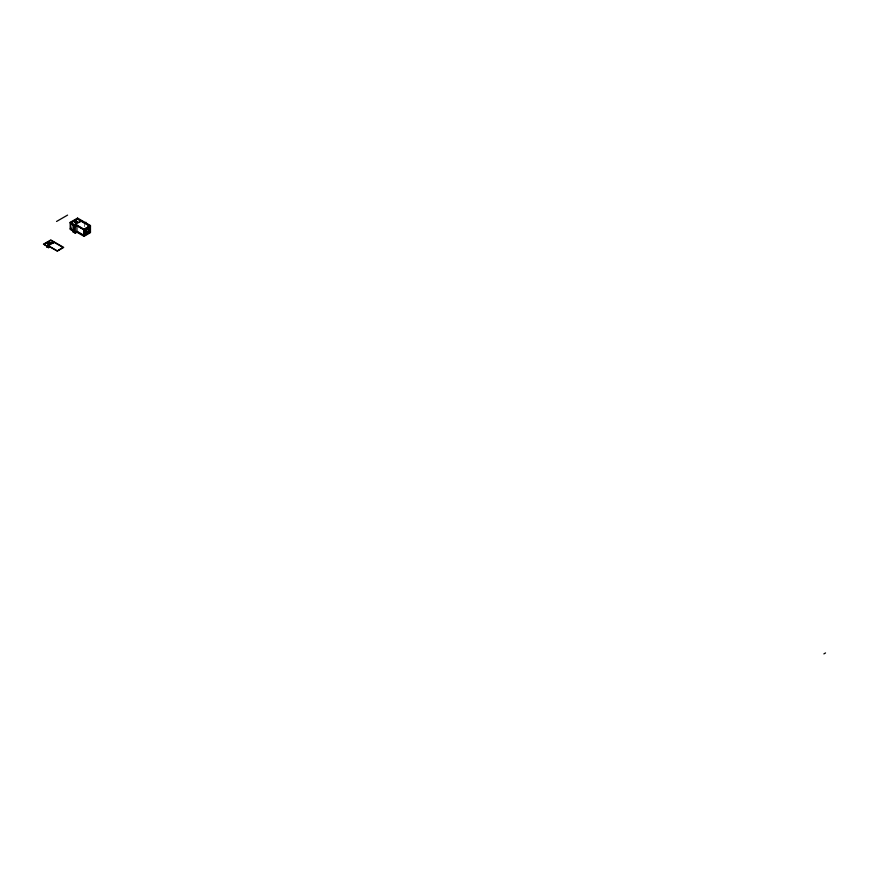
<?xml version="1.0" encoding="UTF-8"?>
<svg xmlns="http://www.w3.org/2000/svg" width="869" height="869" viewBox="0 0 869 869"><rect width="100%" height="100%" fill="white"/><g stroke="black" fill="none" stroke-linecap="round" stroke-linejoin="round"><path stroke-width="0.65" stroke-dasharray="4.34 3.26" d="M84.445 224.3L84.445 226.613"/><path stroke-width="1.3" d="M85.781 232.751L86.346 230.502L85.412 229.959L88.203 228.351L89.127 228.895L88.573 231.143L85.412 232.534L88.573 231.143M56.561 221.465L67.586 215.099M74.343 230.904L73.593 231.339L73.593 225.549L77.124 223.507L75.082 222.323L76.353 221.595L78.395 222.779L81.099 221.215L89.724 226.19L89.724 231.98L83.891 235.347L76.939 231.339L75.266 232.295L70.204 229.416L70.204 222.334L77.558 218.086L90.463 225.549L90.463 232.62L84.032 236.335L76.939 232.24L75.266 233.196L73.148 231.98L73.148 224.897L73.898 224.474L73.898 231.545L73.148 231.98M77.558 218.738L70.204 222.985L75.266 226.766L76.939 225.799L84.032 229.894L90.463 226.19L77.558 218.738L77.558 218.086M70.791 223.061L74.843 220.726L76.124 221.465L74.636 222.323L76.678 223.507L74.115 224.984L70.791 223.061L70.791 228.862L73.007 230.133M71.149 228.221L70.204 228.775L73.898 230.904L73.148 231.339L75.266 232.555L76.939 231.588L84.032 235.684L90.463 231.98M44.677 243.831L45.785 243.19M73.148 224.897L75.266 226.125L76.939 225.158L84.032 229.253L90.463 225.549M70.791 228.862L71.519 228.438M47.893 243.559L49.37 242.701L48.088 241.962L45.514 243.027M48.349 243.831L49.891 243.005M49.837 242.972L50.12 242.875A1.814 1.043 0 0 1 52.683 242.875L51.173 243.744L54.356 242.451L62.97 247.426L58.755 249.968M84.445 223.137L85.933 222.279M49.967 244.504L48.414 245.34A1.814 1.043 0 0 1 48.414 243.863M46.763 246.992L49.913 244.471M48.382 247.665L50.196 247.035L57.289 251.13L63.719 247.426L50.804 239.974L43.45 244.211L47.143 246.351L46.817 247.024L48.327 246.155A1.814 1.043 0 0 1 48.327 247.632L50.196 246.774L57.137 250.793L59.038 250.12M73.593 225.549L75.266 226.505L76.939 225.549L83.891 229.557L89.724 226.19M85.781 230.176L88.573 228.569M823.877 653.901L825.55 652.934M70.204 222.334L73.898 224.474M46.611 242.82L49.935 244.743L47.371 246.22L44.047 244.298L44.395 243.668M88.573 227.276L88.573 233.077L88.203 227.07M85.781 228.895L85.781 234.684L85.412 228.677M84.032 229.253L84.032 236.335M83.891 229.557L83.891 235.347M76.939 225.158L76.939 232.24M75.266 226.125L75.266 233.196M77.558 219.162L75.071 220.596L78.395 222.518L80.882 221.084L77.558 219.162M50.804 240.398L48.316 241.832L51.64 243.754L54.128 242.321L50.804 240.398"/></g></svg>
